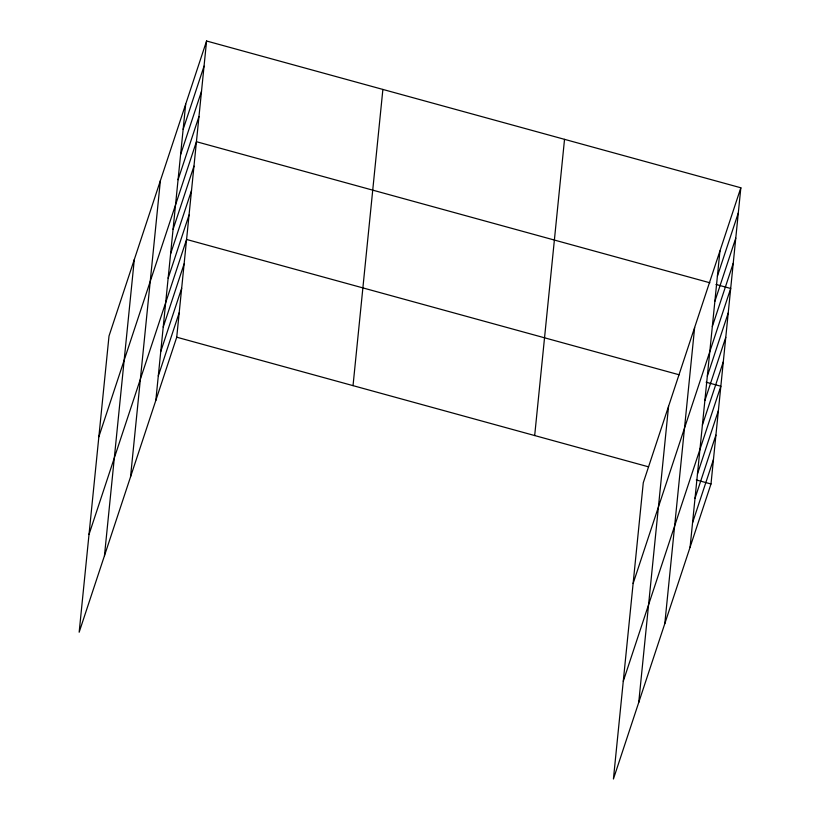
<?xml version="1.0" encoding="UTF-8"?>
<svg xmlns="http://www.w3.org/2000/svg" width="820" height="820" viewBox="0 0 820 820"><rect width="100%" height="100%" fill="white"/><g stroke="black" fill="none" stroke-linecap="round" stroke-linejoin="round"><path stroke-width="1.23" d="M104.468 555.724L134.306 259.51M130.534 476.902L160.371 180.687M155.831 400.406L185.679 104.191M206.578 41L109.009 336.015L79.161 632.22L176.73 337.204L206.578 41L740.839 187.78L710.991 483.984L613.422 779L643.269 482.795L740.839 187.78M353.03 385.646L382.878 89.441M534.681 435.553L564.529 139.338M638.729 702.504L668.566 406.289M664.794 623.682L694.643 327.467M690.091 547.186L719.939 250.971M183.137 129.365L204.036 66.174M180.605 154.549L201.505 91.358M178.063 179.724L198.963 116.532M98.861 436.722L196.431 141.706L709.874 282.777M173.071 229.344L193.961 166.152M170.601 253.78L191.501 190.588M168.141 278.216L189.041 215.024M89.011 534.476L186.581 239.46L679.216 374.801M163.221 327.088L184.111 263.896M160.751 351.524L181.65 288.332M158.291 375.96L179.19 312.768M717.397 276.145L738.297 212.954M714.866 301.329L735.765 238.138M712.324 326.503L733.223 263.312M633.122 583.502L730.692 288.486L715.993 284.458M707.332 376.124L728.232 312.933M704.862 400.56L725.761 337.368M702.402 424.996L723.301 361.804M623.272 681.256L720.841 386.24L706.143 382.202M697.482 473.868L718.381 410.676M695.011 498.304L715.911 435.112M692.551 522.74L713.451 459.548M176.73 337.204L648.548 466.836M696.303 479.956L710.991 483.984"/></g></svg>
